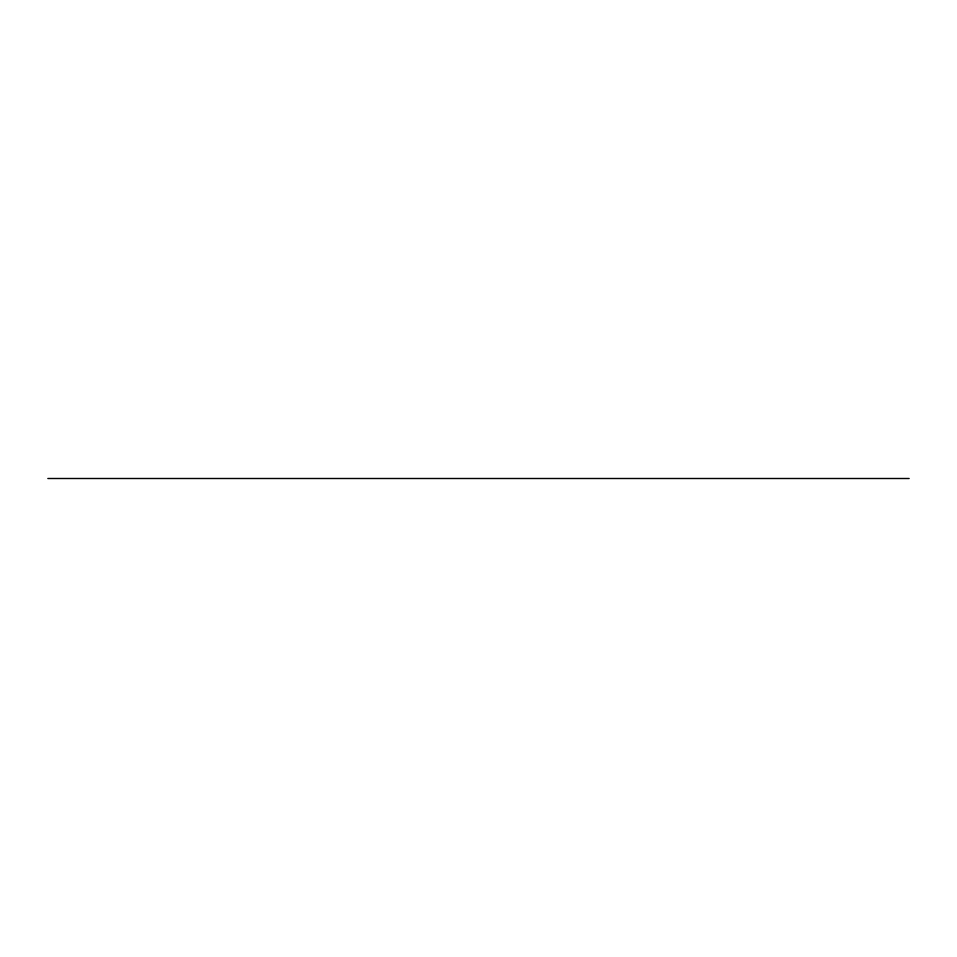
<?xml version="1.0" encoding="UTF-8"?>
<svg xmlns="http://www.w3.org/2000/svg" width="957" height="957" viewBox="0 0 957 957"><rect width="100%" height="100%" fill="white"/><g stroke="black" fill="none" stroke-linecap="round" stroke-linejoin="round"><path stroke-width="1.44" d="M47.85 478.5L909.15 478.5"/></g></svg>
